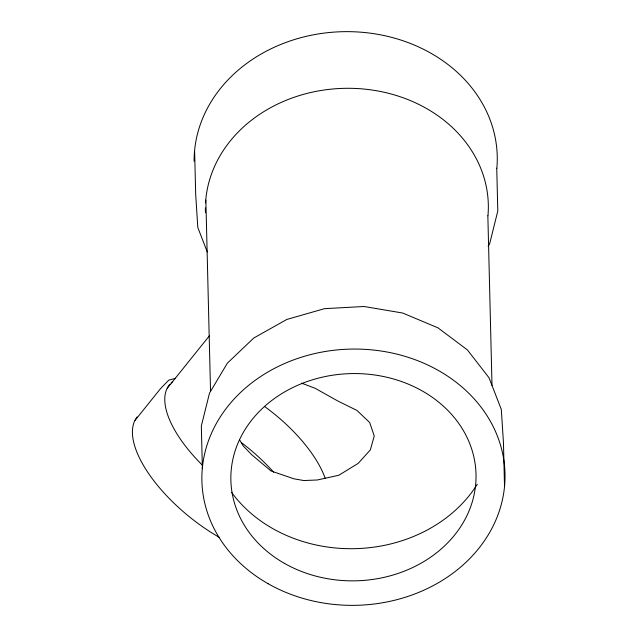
<?xml version="1.0" encoding="UTF-8"?>
<svg xmlns="http://www.w3.org/2000/svg" width="637" height="637" viewBox="0 0 637 637"><rect width="100%" height="100%" fill="white"/><g stroke="black" fill="none" stroke-linecap="round" stroke-linejoin="round"><path stroke-width="0.96" d="M488.149 246.336L489.638 243.836L497.792 211.006L496.749 168.24M135.068 420.348L160.46 388.721L168.701 380.185L175.374 378.314M167.324 388.204L209.493 335.683M301.412 383.108L315.108 388.267L337.825 401.007L356.919 410.411L369.667 422.498L374.245 435.963L370.336 449.905L358.209 463.362L338.844 475.242L317.345 479.987L303.793 480.537L293.96 478.817L270.972 470.95L251.711 454.73L243.39 446.099L239.807 440.199M207.296 251.981L197.812 227.52L195.67 194.126L194.627 151.351M504.504 485.649L503.461 442.874L501.319 409.48L489.025 377.773L467.423 349.936L437.969 327.848L402.688 313.03L363.982 306.493L324.488 308.674L286.897 319.424L253.773 338.008L227.369 363.162L209.485 393.164L201.332 425.994L202.383 468.76M487.854 215.776L492.003 385.377M205.862 200.05L210.544 391.468M202.455 465.225A98.99 43.061 38.8 0 1 169.872 384.23M171.194 382.869A98.99 43.061 38.8 0 1 172.667 381.635M264.777 406.645A98.99 43.061 38.8 0 1 325.125 478.14M477.264 484.263A141.502 119.605 -1.4 0 1 356.624 548.616A141.502 119.605 -1.4 0 1 231.589 492.377M194.102 161.185A151.598 128.141 -1.4 0 1 351.114 31.691A151.598 128.141 -1.4 0 1 496.852 168.24M205.448 212.758A141.502 119.605 -1.4 0 1 205.377 207.845M205.544 202.956A141.502 119.605 -1.4 0 1 355.613 88.463A141.502 119.605 -1.4 0 1 487.958 215.784M219.654 537.572A104.038 45.259 38.8 0 1 137.114 416.94M241.471 442.675A104.038 45.259 38.8 0 1 273.695 472.256M284.397 563.339A122.607 103.64 -1.4 0 0 475.696 484.08A122.607 103.64 -1.4 0 0 300.226 384.207A122.607 103.64 -1.4 0 0 284.397 563.339M268.121 583.723A151.598 128.141 -1.4 0 0 504.608 485.657A151.598 128.141 -1.4 0 0 287.598 362.238A151.598 128.141 -1.4 0 0 268.121 583.723"/></g></svg>
